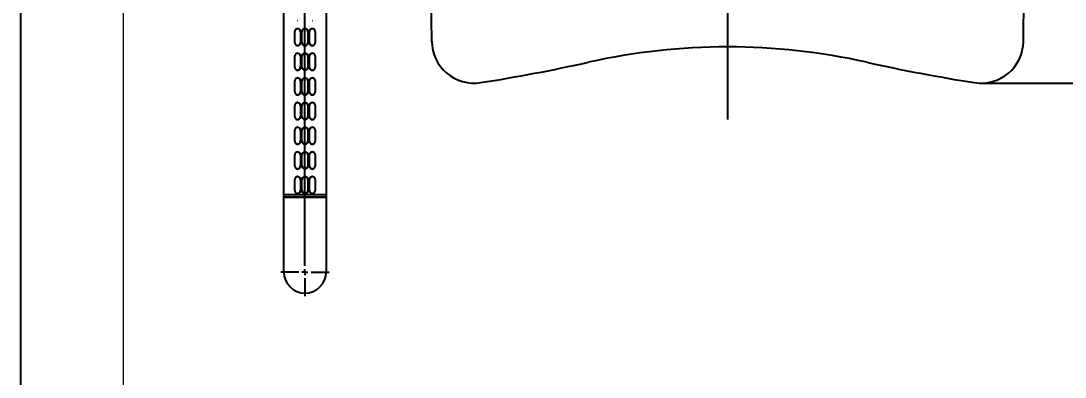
# Model space of a CAD drawing. Header units: millimetres. Extents: x 0 to 4679, y -4094 to -981.
# Drawn here: x 0 to 865, y -2402 to -2107 of the extents above; entities that cross this region are included whole.
import ezdxf
from ezdxf.lldxf.tags import DXFTag

# ---------------------------------------------------------------- set-up
doc = ezdxf.new("R2010")
doc.units = ezdxf.units.MM
for name, color, linetype in [('내부선 및 부속', 4, 'Continuous'), ('도각라인', 7, 'Continuous'), ('외형선', 3, 'Continuous'), ('중심선', 1, 'DASHED'), ('치수선', 7, 'Continuous')]:
    doc.layers.add(name, color=color, linetype=linetype)
doc.styles.add('맑은고딕_치수', font='malgun.ttf', dxfattribs={"height": 25})
tags = doc.linetypes.add('DASHDOT', pattern=[70, 31, -13, 13, -13]).pattern_tags.tags
tags[10:11] = [DXFTag(74, 4), DXFTag(75, 0), DXFTag(340, '0'), DXFTag(46, 0.0), DXFTag(50, 0.0), DXFTag(44, 0.0), DXFTag(45, 0.0)]
tags[8:9] = [DXFTag(74, 4), DXFTag(75, 0), DXFTag(340, '0'), DXFTag(46, 0.0), DXFTag(50, 0.0), DXFTag(44, 0.0), DXFTag(45, 0.0)]
tags[6:7] = [DXFTag(74, 4), DXFTag(75, 0), DXFTag(340, '0'), DXFTag(46, 0.0), DXFTag(50, 0.0), DXFTag(44, 0.0), DXFTag(45, 0.0)]
tags[4:5] = [DXFTag(74, 4), DXFTag(75, 0), DXFTag(340, '0'), DXFTag(46, 0.0), DXFTag(50, 0.0), DXFTag(44, 0.0), DXFTag(45, 0.0)]
tags = doc.linetypes.add('DASHED', pattern=[25.72, 12.86, -12.86]).pattern_tags.tags
tags[6:7] = [DXFTag(74, 4), DXFTag(75, 0), DXFTag(340, '0'), DXFTag(46, 0.0), DXFTag(50, 0.0), DXFTag(44, 0.0), DXFTag(45, 0.0)]
tags[4:5] = [DXFTag(74, 4), DXFTag(75, 0), DXFTag(340, '0'), DXFTag(46, 0.0), DXFTag(50, 0.0), DXFTag(44, 0.0), DXFTag(45, 0.0)]
doc.dimstyles.new('계림치수_맑은고딕', dxfattribs={"dimtxt": 25, "dimasz": 20, "dimexe": 20, "dimexo": 0.0625, "dimgap": 10, "dimtad": 1, "dimdec": 0, "dimzin": 0, "dimdsep": 46, "dimtxsty": '맑은고딕_치수', "dimcen": 0.09, "dimadec": 0, "dimazin": 0, "dimtfac": 1, "dimtdec": 0, "dimtofl": 0, "dimtmove": 0, "dimatfit": 3, "dimfxl": 1, "dimtolj": 1, "dimtzin": 0, "dimarcsym": 0})

# ---------------------------------------------------------------- blocks, each defined once
blk = doc.blocks.new('*D36')
at = {"layer": '치수선', "color": 0, "lineweight": -2, "transparency": 16777216}
for p, q in [((860.37, -1708.6), (1081.91, -1708.6)), ((1061.91, -2138.6), (1061.91, -1728.6)), ((795.37, -2158.6), (1081.91, -2158.6))]:
    blk.add_line(p, q, dxfattribs=at)
at = {"layer": '치수선', "color": 0, "transparency": 16777216}
for points in [[(1058.58, -1728.6), (1065.24, -1728.6), (1061.91, -1708.6)], [(1058.58, -2138.6), (1065.24, -2138.6), (1061.91, -2158.6)]]:
    blk.add_solid(points, dxfattribs=at)
at = {"layer": '치수선', "color": 0, "transparency": 16777216, "insert": (1038.99, -1933.6), "char_height": 25, "attachment_point": 5, "rotation": 90, "style": '맑은고딕_치수'}
blk.add_mtext('\\A1;450', dxfattribs=at)

msp = doc.modelspace()

# ---------------------------------------------------------------- linework, layer by layer
at = {"layer": '내부선 및 부속', "linetype": 'Continuous'}
for p, q in [((217.78, -2250.9), (217.78, -1908.9)), ((252.78, -1908.9), (252.78, -2250.9)), ((229.28, -2107.1), (229.11, -2107.1)), ((235.26, -2107.1), (235.26, -2107.1)), ((241.42, -2107.1), (241.25, -2107.1)), ((226.76, -2125), (226.76, -2116)), ((229.11, -2113.5), (229.28, -2113.5)), ((231.46, -2116), (231.46, -2125)), ((231.69, -2116), (231.69, -2125)), ((232.76, -2125), (232.76, -2116)), ((235.26, -2113.5), (235.26, -2113.5)), ((237.76, -2116), (237.76, -2125)), ((237.77, -2116), (237.77, -2125)), ((238.84, -2125), (238.84, -2116)), ((239.07, -2125), (239.07, -2116)), ((241.25, -2113.5), (241.42, -2113.5)), ((243.77, -2116), (243.77, -2125)), ((229.28, -2127.5), (229.11, -2127.5)), ((235.26, -2127.5), (235.26, -2127.5)), ((241.42, -2127.5), (241.25, -2127.5)), ((229.11, -2133.9), (229.28, -2133.9)), ((235.26, -2133.9), (235.26, -2133.9)), ((241.25, -2133.9), (241.42, -2133.9)), ((226.76, -2145.4), (226.76, -2136.4)), ((231.46, -2136.4), (231.46, -2145.4)), ((231.69, -2136.4), (231.69, -2145.4)), ((232.76, -2145.4), (232.76, -2136.4)), ((237.76, -2136.4), (237.76, -2145.4)), ((237.77, -2136.4), (237.77, -2145.4)), ((238.84, -2145.4), (238.84, -2136.4)), ((239.07, -2145.4), (239.07, -2136.4)), ((243.77, -2136.4), (243.77, -2145.4)), ((229.28, -2147.9), (229.11, -2147.9)), ((235.26, -2147.9), (235.26, -2147.9)), ((241.42, -2147.9), (241.25, -2147.9)), ((226.76, -2165.8), (226.76, -2156.8)), ((229.11, -2154.3), (229.28, -2154.3)), ((231.46, -2156.8), (231.46, -2165.8)), ((231.69, -2156.8), (231.69, -2165.8)), ((232.76, -2165.8), (232.76, -2156.8)), ((235.26, -2154.3), (235.26, -2154.3)), ((237.76, -2156.8), (237.76, -2165.8)), ((237.77, -2156.8), (237.77, -2165.8)), ((238.84, -2165.8), (238.84, -2156.8)), ((239.07, -2165.8), (239.07, -2156.8)), ((241.25, -2154.3), (241.42, -2154.3)), ((243.77, -2156.8), (243.77, -2165.8)), ((229.28, -2168.3), (229.11, -2168.3)), ((235.26, -2168.3), (235.26, -2168.3)), ((241.42, -2168.3), (241.25, -2168.3)), ((226.76, -2186.2), (226.76, -2177.2)), ((229.11, -2174.7), (229.28, -2174.7)), ((231.46, -2177.2), (231.46, -2186.2)), ((231.69, -2177.2), (231.69, -2186.2)), ((232.76, -2186.2), (232.76, -2177.2)), ((235.26, -2174.7), (235.26, -2174.7)), ((237.76, -2177.2), (237.76, -2186.2)), ((237.77, -2177.2), (237.77, -2186.2)), ((238.84, -2186.2), (238.84, -2177.2)), ((239.07, -2186.2), (239.07, -2177.2)), ((241.25, -2174.7), (241.42, -2174.7)), ((243.77, -2177.2), (243.77, -2186.2)), ((229.28, -2188.7), (229.11, -2188.7)), ((229.11, -2195.1), (229.28, -2195.1)), ((235.26, -2188.7), (235.26, -2188.7)), ((235.26, -2195.1), (235.26, -2195.1)), ((241.42, -2188.7), (241.25, -2188.7)), ((241.25, -2195.1), (241.42, -2195.1)), ((226.76, -2206.6), (226.76, -2197.6)), ((231.46, -2197.6), (231.46, -2206.6)), ((231.69, -2197.6), (231.69, -2206.6)), ((232.76, -2206.6), (232.76, -2197.6)), ((237.76, -2197.6), (237.76, -2206.6)), ((237.77, -2197.6), (237.77, -2206.6)), ((238.84, -2206.6), (238.84, -2197.6)), ((239.07, -2206.6), (239.07, -2197.6)), ((243.77, -2197.6), (243.77, -2206.6)), ((229.28, -2209.1), (229.11, -2209.1)), ((235.26, -2209.1), (235.26, -2209.1)), ((241.42, -2209.1), (241.25, -2209.1)), ((226.76, -2227), (226.76, -2218)), ((229.11, -2215.5), (229.28, -2215.5)), ((231.46, -2218), (231.46, -2227)), ((231.69, -2218), (231.69, -2227)), ((232.76, -2227), (232.76, -2218)), ((235.26, -2215.5), (235.26, -2215.5)), ((237.76, -2218), (237.76, -2227)), ((237.77, -2218), (237.77, -2227)), ((238.84, -2227), (238.84, -2218)), ((239.07, -2227), (239.07, -2218)), ((241.25, -2215.5), (241.42, -2215.5)), ((243.77, -2218), (243.77, -2227)), ((229.28, -2229.5), (229.11, -2229.5)), ((235.26, -2229.5), (235.26, -2229.5)), ((241.42, -2229.5), (241.25, -2229.5)), ((226.76, -2247.4), (226.76, -2238.4)), ((229.11, -2235.9), (229.28, -2235.9)), ((231.46, -2238.4), (231.46, -2247.4)), ((231.69, -2238.4), (231.69, -2247.4)), ((232.76, -2247.4), (232.76, -2238.4)), ((235.26, -2235.9), (235.26, -2235.9)), ((237.76, -2238.4), (237.76, -2247.4)), ((237.77, -2238.4), (237.77, -2247.4)), ((238.84, -2247.4), (238.84, -2238.4)), ((239.07, -2247.4), (239.07, -2238.4)), ((241.25, -2235.9), (241.42, -2235.9)), ((243.77, -2238.4), (243.77, -2247.4)), ((217.78, -2252.9), (217.78, -2250.9)), ((236.88, -2250.9), (217.78, -2250.9)), ((252.78, -2250.9), (217.78, -2250.9)), ((217.78, -2289.9), (217.78, -2252.9)), ((236.88, -2252.9), (217.78, -2252.9)), ((217.78, -2252.9), (252.78, -2252.9)), ((229.28, -2249.9), (229.11, -2249.9)), ((235.26, -2249.9), (235.26, -2249.9)), ((252.78, -2250.9), (236.88, -2250.9)), ((252.78, -2252.9), (236.88, -2252.9)), ((241.42, -2249.9), (241.25, -2249.9)), ((252.78, -2250.9), (252.78, -2252.9)), ((252.78, -2252.9), (252.78, -2289.9)), ((217.78, -2314.9), (217.78, -2289.9)), ((252.78, -2289.9), (252.78, -2314.9))]:
    msp.add_line(p, q, dxfattribs=at)
for centre, radius, start, end in [((229.11, -2115.88), 2.35, 357.1212, 182.8788), ((235.26, -2116), 2.5, 359.99974, 180.00026), ((241.42, -2115.88), 2.35, 357.14329, 182.85671), ((229.11, -2125.12), 2.35, 177.12097, 2.87903), ((235.26, -2125), 2.5, 179.99951, 0.00049), ((241.42, -2125.12), 2.35, 177.14306, 2.85694), ((229.11, -2136.28), 2.35, 357.12166, 182.87834), ((235.26, -2136.4), 2.5, 0.0002, 179.9998), ((241.42, -2136.28), 2.35, 357.14375, 182.85625), ((229.11, -2145.52), 2.35, 177.12166, 2.87834), ((235.26, -2145.4), 2.5, 180.0002, 359.9998), ((241.42, -2145.52), 2.35, 177.14375, 2.85625), ((229.11, -2156.68), 2.35, 357.12166, 182.87834), ((235.26, -2156.8), 2.5, 0.0002, 179.9998), ((241.42, -2156.68), 2.35, 357.14375, 182.85625), ((229.11, -2165.92), 2.35, 177.1212, 2.8788), ((235.26, -2165.8), 2.5, 179.99974, 0.00026), ((241.42, -2165.92), 2.35, 177.14329, 2.85671), ((229.11, -2177.08), 2.35, 357.1212, 182.8788), ((235.26, -2177.2), 2.5, 359.99974, 180.00026), ((241.42, -2177.08), 2.35, 357.14329, 182.85671), ((229.11, -2186.32), 2.35, 177.12166, 2.87834), ((235.26, -2186.2), 2.5, 180.0002, 359.9998), ((241.42, -2186.32), 2.35, 177.14375, 2.85625), ((229.11, -2197.48), 2.35, 357.12166, 182.87834), ((235.26, -2197.6), 2.5, 0.0002, 179.9998), ((241.42, -2197.48), 2.35, 357.14375, 182.85625), ((229.11, -2206.72), 2.35, 177.12097, 2.87903), ((235.26, -2206.6), 2.5, 179.99951, 0.00049), ((241.42, -2206.72), 2.35, 177.14306, 2.85694), ((229.11, -2217.88), 2.35, 357.12166, 182.87834), ((235.26, -2218), 2.5, 0.0002, 179.9998), ((241.42, -2217.88), 2.35, 357.14375, 182.85625), ((229.11, -2227.12), 2.35, 177.12166, 2.87834), ((235.26, -2227), 2.5, 180.0002, 359.9998), ((241.42, -2227.12), 2.35, 177.14375, 2.85625), ((229.11, -2238.28), 2.35, 357.12166, 182.87834), ((235.26, -2238.4), 2.5, 0.0002, 179.9998), ((241.42, -2238.28), 2.35, 357.14375, 182.85625), ((229.11, -2247.52), 2.35, 177.12166, 2.87834), ((235.26, -2247.4), 2.5, 180.0002, 359.9998), ((241.42, -2247.52), 2.35, 177.14375, 2.85625), ((235.28, -2314.9), 17.5, 180, 270), ((235.28, -2314.9), 17.5, 270, 0)]:
    msp.add_arc(centre, radius, start, end, dxfattribs=at)
for points, knots in [([(229.28, -2113.53), (229.37, -2113.52), (229.71, -2113.49), (230.32, -2113.72), (231, -2114.19), (231.48, -2114.89), (231.67, -2115.53), (231.69, -2115.91), (231.69, -2116)], [0, 0, 0, 0, 0.070496, 0.28295, 0.496154, 0.711256, 0.926475, 1, 1, 1, 1]), ([(235.27, -2113.53), (235.36, -2113.52), (235.73, -2113.49), (236.36, -2113.72), (237.06, -2114.19), (237.55, -2114.89), (237.75, -2115.53), (237.76, -2115.91), (237.77, -2116)], [0, 0, 0, 0, 0.070496, 0.28295, 0.496154, 0.711256, 0.926475, 1, 1, 1, 1]), ([(238.84, -2116), (238.87, -2115.72), (238.92, -2115.16), (239.34, -2114.42), (239.95, -2113.85), (240.63, -2113.53), (241.07, -2113.53), (241.25, -2113.53)], [0, 0, 0, 0, 0.213249, 0.426443, 0.641013, 0.856495, 1, 1, 1, 1]), ([(231.69, -2125), (231.66, -2125.28), (231.61, -2125.84), (231.19, -2126.59), (230.58, -2127.15), (229.9, -2127.47), (229.46, -2127.47), (229.28, -2127.47)], [0, 0, 0, 0, 0.213249, 0.426449, 0.641013, 0.856496, 1, 1, 1, 1]), ([(237.77, -2125), (237.74, -2125.28), (237.68, -2125.84), (237.26, -2126.59), (236.63, -2127.15), (235.92, -2127.47), (235.45, -2127.47), (235.26, -2127.47)], [0, 0, 0, 0, 0.213249, 0.426449, 0.641013, 0.856496, 1, 1, 1, 1]), ([(241.25, -2127.47), (241.16, -2127.48), (240.82, -2127.51), (240.21, -2127.29), (239.54, -2126.81), (239.05, -2126.12), (238.86, -2125.47), (238.84, -2125.1), (238.84, -2125)], [0, 0, 0, 0, 0.070496, 0.28295, 0.496153, 0.711249, 0.926475, 1, 1, 1, 1]), ([(229.28, -2133.93), (229.37, -2133.92), (229.71, -2133.89), (230.32, -2134.12), (231, -2134.59), (231.48, -2135.29), (231.67, -2135.93), (231.69, -2136.31), (231.69, -2136.4)], [0, 0, 0, 0, 0.070496, 0.28295, 0.496154, 0.711256, 0.926475, 1, 1, 1, 1]), ([(235.27, -2133.93), (235.36, -2133.92), (235.73, -2133.89), (236.36, -2134.12), (237.06, -2134.59), (237.55, -2135.29), (237.75, -2135.93), (237.76, -2136.31), (237.77, -2136.4)], [0, 0, 0, 0, 0.070496, 0.28295, 0.496154, 0.711256, 0.926475, 1, 1, 1, 1]), ([(238.84, -2136.4), (238.87, -2136.12), (238.92, -2135.56), (239.34, -2134.82), (239.95, -2134.26), (240.63, -2133.93), (241.07, -2133.93), (241.25, -2133.93)], [0, 0, 0, 0, 0.21325, 0.426444, 0.641009, 0.856495, 1, 1, 1, 1]), ([(231.69, -2145.4), (231.66, -2145.68), (231.61, -2146.24), (231.19, -2146.99), (230.58, -2147.55), (229.9, -2147.87), (229.46, -2147.87), (229.28, -2147.87)], [0, 0, 0, 0, 0.21325, 0.426445, 0.641011, 0.856495, 1, 1, 1, 1]), ([(237.77, -2145.4), (237.74, -2145.68), (237.68, -2146.24), (237.26, -2146.99), (236.63, -2147.55), (235.92, -2147.87), (235.45, -2147.87), (235.26, -2147.87)], [0, 0, 0, 0, 0.21325, 0.426445, 0.641011, 0.856495, 1, 1, 1, 1]), ([(241.25, -2147.87), (241.16, -2147.88), (240.82, -2147.91), (240.21, -2147.69), (239.54, -2147.21), (239.05, -2146.52), (238.86, -2145.87), (238.84, -2145.5), (238.84, -2145.4)], [0, 0, 0, 0, 0.070497, 0.28295, 0.496154, 0.711256, 0.926475, 1, 1, 1, 1]), ([(229.28, -2154.33), (229.37, -2154.32), (229.71, -2154.29), (230.32, -2154.52), (231, -2154.99), (231.48, -2155.69), (231.67, -2156.33), (231.69, -2156.71), (231.69, -2156.8)], [0, 0, 0, 0, 0.070497, 0.282952, 0.496157, 0.711254, 0.926482, 1, 1, 1, 1]), ([(235.27, -2154.33), (235.36, -2154.32), (235.73, -2154.29), (236.36, -2154.52), (237.06, -2154.99), (237.55, -2155.69), (237.75, -2156.33), (237.76, -2156.71), (237.77, -2156.8)], [0, 0, 0, 0, 0.070497, 0.282952, 0.496157, 0.711254, 0.926482, 1, 1, 1, 1]), ([(238.84, -2156.8), (238.87, -2156.52), (238.92, -2155.96), (239.34, -2155.22), (239.95, -2154.65), (240.63, -2154.33), (241.07, -2154.33), (241.25, -2154.33)], [0, 0, 0, 0, 0.213243, 0.426444, 0.641011, 0.856494, 1, 1, 1, 1]), ([(231.69, -2165.8), (231.66, -2166.08), (231.61, -2166.64), (231.19, -2167.39), (230.58, -2167.95), (229.9, -2168.27), (229.46, -2168.27), (229.28, -2168.27)], [0, 0, 0, 0, 0.213249, 0.426443, 0.641013, 0.856495, 1, 1, 1, 1]), ([(237.77, -2165.8), (237.74, -2166.08), (237.68, -2166.64), (237.26, -2167.39), (236.63, -2167.95), (235.92, -2168.27), (235.45, -2168.27), (235.26, -2168.27)], [0, 0, 0, 0, 0.213249, 0.426443, 0.641013, 0.856495, 1, 1, 1, 1]), ([(241.25, -2168.27), (241.16, -2168.28), (240.82, -2168.31), (240.21, -2168.09), (239.54, -2167.61), (239.05, -2166.92), (238.86, -2166.27), (238.84, -2165.9), (238.84, -2165.8)], [0, 0, 0, 0, 0.070496, 0.28295, 0.496154, 0.711255, 0.926475, 1, 1, 1, 1]), ([(229.28, -2174.73), (229.37, -2174.72), (229.71, -2174.69), (230.32, -2174.92), (231, -2175.39), (231.48, -2176.09), (231.67, -2176.73), (231.69, -2177.11), (231.69, -2177.2)], [0, 0, 0, 0, 0.070496, 0.28295, 0.496154, 0.711256, 0.926475, 1, 1, 1, 1]), ([(235.27, -2174.73), (235.36, -2174.72), (235.73, -2174.69), (236.36, -2174.92), (237.06, -2175.39), (237.55, -2176.09), (237.75, -2176.73), (237.76, -2177.11), (237.77, -2177.2)], [0, 0, 0, 0, 0.070496, 0.28295, 0.496154, 0.711256, 0.926475, 1, 1, 1, 1]), ([(238.84, -2177.2), (238.87, -2176.92), (238.92, -2176.36), (239.34, -2175.62), (239.95, -2175.05), (240.63, -2174.73), (241.07, -2174.73), (241.25, -2174.73)], [0, 0, 0, 0, 0.213249, 0.426443, 0.641013, 0.856495, 1, 1, 1, 1]), ([(231.69, -2186.2), (231.66, -2186.48), (231.61, -2187.04), (231.19, -2187.79), (230.58, -2188.35), (229.9, -2188.67), (229.46, -2188.67), (229.28, -2188.67)], [0, 0, 0, 0, 0.21325, 0.426445, 0.641011, 0.856495, 1, 1, 1, 1]), ([(237.77, -2186.2), (237.74, -2186.48), (237.68, -2187.04), (237.26, -2187.79), (236.63, -2188.35), (235.92, -2188.67), (235.45, -2188.67), (235.26, -2188.67)], [0, 0, 0, 0, 0.21325, 0.426445, 0.641011, 0.856495, 1, 1, 1, 1]), ([(241.25, -2188.67), (241.16, -2188.68), (240.82, -2188.71), (240.21, -2188.49), (239.54, -2188.01), (239.05, -2187.32), (238.86, -2186.67), (238.84, -2186.3), (238.84, -2186.2)], [0, 0, 0, 0, 0.070496, 0.282948, 0.496153, 0.711255, 0.926475, 1, 1, 1, 1]), ([(229.28, -2195.13), (229.37, -2195.12), (229.71, -2195.09), (230.32, -2195.32), (231, -2195.79), (231.48, -2196.49), (231.67, -2197.13), (231.69, -2197.51), (231.69, -2197.6)], [0, 0, 0, 0, 0.070496, 0.282948, 0.496153, 0.711255, 0.926475, 1, 1, 1, 1]), ([(235.27, -2195.13), (235.36, -2195.12), (235.73, -2195.09), (236.36, -2195.32), (237.06, -2195.79), (237.55, -2196.49), (237.75, -2197.13), (237.76, -2197.51), (237.77, -2197.6)], [0, 0, 0, 0, 0.070496, 0.282948, 0.496153, 0.711255, 0.926475, 1, 1, 1, 1]), ([(238.84, -2197.6), (238.87, -2197.32), (238.92, -2196.76), (239.34, -2196.02), (239.95, -2195.45), (240.63, -2195.13), (241.07, -2195.13), (241.25, -2195.13)], [0, 0, 0, 0, 0.21325, 0.426445, 0.641011, 0.856495, 1, 1, 1, 1]), ([(231.69, -2206.6), (231.66, -2206.88), (231.61, -2207.44), (231.19, -2208.19), (230.58, -2208.75), (229.9, -2209.07), (229.46, -2209.07), (229.28, -2209.07)], [0, 0, 0, 0, 0.213249, 0.426443, 0.641013, 0.856496, 1, 1, 1, 1]), ([(237.77, -2206.6), (237.74, -2206.88), (237.68, -2207.44), (237.26, -2208.19), (236.63, -2208.75), (235.92, -2209.07), (235.45, -2209.07), (235.26, -2209.07)], [0, 0, 0, 0, 0.213249, 0.426443, 0.641013, 0.856496, 1, 1, 1, 1]), ([(241.25, -2209.07), (241.16, -2209.08), (240.82, -2209.11), (240.21, -2208.89), (239.54, -2208.41), (239.05, -2207.72), (238.86, -2207.07), (238.84, -2206.7), (238.84, -2206.6)], [0, 0, 0, 0, 0.070496, 0.282947, 0.496155, 0.711256, 0.926475, 1, 1, 1, 1]), ([(229.28, -2215.53), (229.37, -2215.52), (229.71, -2215.49), (230.32, -2215.72), (231, -2216.19), (231.48, -2216.89), (231.67, -2217.53), (231.69, -2217.91), (231.69, -2218)], [0, 0, 0, 0, 0.070496, 0.282948, 0.496152, 0.711248, 0.926475, 1, 1, 1, 1]), ([(235.27, -2215.53), (235.36, -2215.52), (235.73, -2215.49), (236.36, -2215.72), (237.06, -2216.19), (237.55, -2216.89), (237.75, -2217.53), (237.76, -2217.91), (237.77, -2218)], [0, 0, 0, 0, 0.070496, 0.282948, 0.496152, 0.711248, 0.926475, 1, 1, 1, 1]), ([(238.84, -2218), (238.87, -2217.72), (238.92, -2217.16), (239.34, -2216.42), (239.95, -2215.86), (240.63, -2215.53), (241.07, -2215.53), (241.25, -2215.53)], [0, 0, 0, 0, 0.21325, 0.426451, 0.641011, 0.856494, 1, 1, 1, 1]), ([(231.69, -2227), (231.66, -2227.28), (231.61, -2227.84), (231.19, -2228.59), (230.58, -2229.15), (229.9, -2229.47), (229.46, -2229.47), (229.28, -2229.47)], [0, 0, 0, 0, 0.213251, 0.426439, 0.64101, 0.856494, 1, 1, 1, 1]), ([(237.77, -2227), (237.74, -2227.28), (237.68, -2227.84), (237.26, -2228.59), (236.63, -2229.15), (235.92, -2229.47), (235.45, -2229.47), (235.26, -2229.47)], [0, 0, 0, 0, 0.213251, 0.426439, 0.64101, 0.856494, 1, 1, 1, 1]), ([(241.25, -2229.47), (241.16, -2229.48), (240.82, -2229.51), (240.21, -2229.29), (239.54, -2228.81), (239.05, -2228.12), (238.86, -2227.47), (238.84, -2227.1), (238.84, -2227)], [0, 0, 0, 0, 0.070496, 0.282948, 0.496153, 0.711262, 0.926475, 1, 1, 1, 1]), ([(229.28, -2235.93), (229.37, -2235.92), (229.71, -2235.89), (230.32, -2236.12), (231, -2236.59), (231.48, -2237.29), (231.67, -2237.93), (231.69, -2238.31), (231.69, -2238.4)], [0, 0, 0, 0, 0.070496, 0.282948, 0.496153, 0.711262, 0.926475, 1, 1, 1, 1]), ([(235.27, -2235.93), (235.36, -2235.92), (235.73, -2235.89), (236.36, -2236.12), (237.06, -2236.59), (237.55, -2237.29), (237.75, -2237.93), (237.76, -2238.31), (237.77, -2238.4)], [0, 0, 0, 0, 0.070496, 0.282948, 0.496153, 0.711262, 0.926475, 1, 1, 1, 1]), ([(238.84, -2238.4), (238.87, -2238.12), (238.92, -2237.56), (239.34, -2236.82), (239.95, -2236.25), (240.63, -2235.93), (241.07, -2235.93), (241.25, -2235.93)], [0, 0, 0, 0, 0.213251, 0.426439, 0.64101, 0.856494, 1, 1, 1, 1]), ([(231.69, -2247.4), (231.66, -2247.68), (231.61, -2248.24), (231.19, -2248.99), (230.58, -2249.55), (229.9, -2249.87), (229.46, -2249.87), (229.28, -2249.87)], [0, 0, 0, 0, 0.213251, 0.426439, 0.64101, 0.856494, 1, 1, 1, 1]), ([(237.77, -2247.4), (237.74, -2247.68), (237.68, -2248.24), (237.26, -2248.99), (236.63, -2249.55), (235.92, -2249.87), (235.45, -2249.87), (235.26, -2249.87)], [0, 0, 0, 0, 0.213251, 0.426439, 0.64101, 0.856494, 1, 1, 1, 1]), ([(241.25, -2249.87), (241.16, -2249.88), (240.82, -2249.91), (240.21, -2249.69), (239.54, -2249.21), (239.05, -2248.52), (238.86, -2247.87), (238.84, -2247.5), (238.84, -2247.4)], [0, 0, 0, 0, 0.070496, 0.282948, 0.496152, 0.711248, 0.926475, 1, 1, 1, 1])]:
    msp.add_open_spline(points, degree=3, knots=knots, dxfattribs=at)
at = {"layer": '도각라인', "color": 7}
msp.add_line((0, -4016.91), (0, -980.91), dxfattribs=at)
at = {"layer": '외형선', "linetype": 'Continuous', "lineweight": 18}
msp.add_line((85, -3932.96), (85, -1602.38), dxfattribs=at)
at = {"layer": '외형선'}
for p, q in [((340.31, -2124.02), (335.31, -1708.6)), ((830.3, -2124.02), (835.31, -1708.6))]:
    msp.add_line(p, q, dxfattribs=at)
for centre, radius, start, end in [((375.31, -2123.6), 35, 180.68993, 278.86143), ((795.31, -2123.6), 35, 261.13857, 359.31007), ((585.31, -2658.6), 530, 77.44193, 102.55807), ((163.49, -765.01), 1410, 278.86143, 282.55807), ((1007.12, -765.01), 1410, 257.44193, 261.13857)]:
    msp.add_arc(centre, radius, start, end, dxfattribs=at)
at = {"layer": '중심선', "linetype": 'DASHDOT'}
for p, q in [((585.31, -1669.75), (585.31, -2188.6)), ((235.28, -2309.9), (235.28, -1694.59)), ((230.28, -2314.9), (215.28, -2314.9)), ((235.28, -2314.9), (232.78, -2314.9)), ((235.28, -2314.9), (235.28, -2312.4)), ((235.28, -2314.9), (237.78, -2314.9)), ((235.28, -2314.9), (235.28, -2317.4)), ((240.28, -2314.9), (255.28, -2314.9)), ((235.28, -2319.9), (235.28, -2334.9))]:
    msp.add_line(p, q, dxfattribs=at)

# ---------------------------------------------------------------- dimensions: what is measured, and where the dimension line sits
at = {"layer": '치수선'}
dim = msp.add_linear_dim(base=(1061.91, -1708.6), p1=(795.31, -2158.6), p2=(860.31, -1708.6), angle=90, dimstyle='계림치수_맑은고딕', dxfattribs=at)
dim.commit()
dim.dimension.update_dxf_attribs({"geometry": '*D36', "text_midpoint": (1038.99, -1933.6)})

doc.saveas('drawing.dxf')
